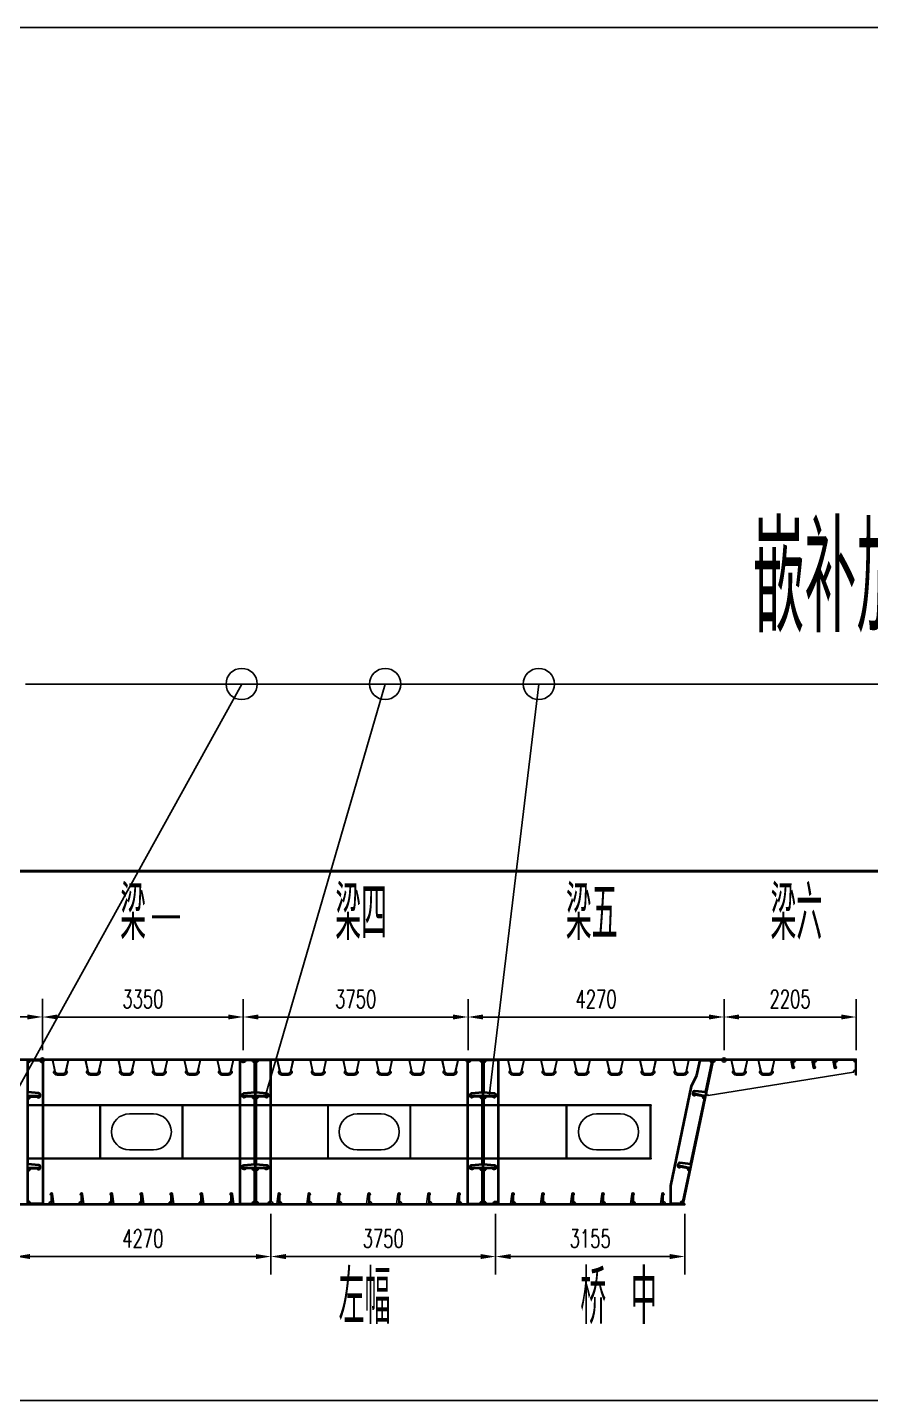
# Model space of a CAD drawing. Extents: x -158665 to 747974, y -1078007 to -307893.
# Drawn here: x 205250 to 219313, y -387493 to -364569 of the extents above; entities that cross this region are included whole.
import ezdxf

# ---------------------------------------------------------------- set-up
doc = ezdxf.new("R2010")
doc.units = 0
doc.header["$LTSCALE"] = 0.02
doc.header["$MEASUREMENT"] = 0
doc.header["$PDMODE"] = 35
doc.header["$PDSIZE"] = 150
doc.layers.get('0').update_dxf_attribs({"linetype": 'CONTINUOUS'})
doc.layers.get('Defpoints').update_dxf_attribs({"linetype": 'CONTINUOUS'})
doc.layers.add('1', color=1, linetype='CONTINUOUS')
doc.layers.add('1图框轮廓', color=7, linetype='CONTINUOUS', lineweight=35)
doc.styles.add('HC_GBDIM', font='romans', dxfattribs={"width": 0.667, "bigfont": 'gbcbig'})
doc.dimstyles.new('HC_GBDIM-100', dxfattribs={"dimscale": 100, "dimtxt": 3, "dimasz": 2.5, "dimexe": 3, "dimexo": 1.5, "dimgap": 1.5, "dimtad": 1, "dimdec": 0, "dimzin": 0, "dimdsep": 46, "dimtxsty": 'HC_GBDIM', "dimcen": 2.5, "dimclrd": 130, "dimclre": 130, "dimclrt": 3, "dimadec": 0, "dimazin": 0, "dimtfac": 0.714286, "dimtdec": 0, "dimtmove": 0, "dimatfit": 3, "dimfxl": 1, "dimtzin": 0, "dimlwd": -1, "dimlwe": -1, "dimarcsym": 0})

# ---------------------------------------------------------------- blocks, each defined once
blk = doc.blocks.new('*D292')
at = {"color": 130}
for p, q in [((205500, -381642), (205500, -380790)), ((208850, -381642), (208850, -380790)), ((208600, -381090), (205750, -381090))]:
    blk.add_line(p, q, dxfattribs=at)
for points in [[(205750, -381048), (205750, -381131), (205500, -381090)], [(208600, -381048), (208600, -381131), (208850, -381090)]]:
    blk.add_solid(points, dxfattribs=at)
at = {"layer": 'Defpoints', "color": 0}
for p in [(205500, -381090), (205500, -381792), (208850, -381792)]:
    blk.add_point(p, dxfattribs=at)
at = {"color": 3, "insert": (207175, -380790), "char_height": 300, "attachment_point": 5, "style": 'HC_GBDIM'}
blk.add_mtext('3350', dxfattribs=at)
blk = doc.blocks.new('*D293')
at = {"color": 130}
for p, q in [((208850, -381642), (208850, -380790)), ((212600, -381642), (212600, -380790)), ((209100, -381090), (212350, -381090))]:
    blk.add_line(p, q, dxfattribs=at)
for points in [[(209100, -381048), (209100, -381131), (208850, -381090)], [(212350, -381048), (212350, -381131), (212600, -381090)]]:
    blk.add_solid(points, dxfattribs=at)
at = {"layer": 'Defpoints', "color": 0}
for p in [(212600, -381090), (208850, -381792), (212600, -381792)]:
    blk.add_point(p, dxfattribs=at)
at = {"color": 3, "insert": (210725, -380790), "char_height": 300, "attachment_point": 5, "style": 'HC_GBDIM'}
blk.add_mtext('3750', dxfattribs=at)
blk = doc.blocks.new('*D294')
at = {"color": 130}
for p, q in [((212600, -381642), (212600, -380790)), ((216870, -381642), (216870, -380790)), ((212850, -381090), (216620, -381090))]:
    blk.add_line(p, q, dxfattribs=at)
for points in [[(212850, -381048), (212850, -381131), (212600, -381090)], [(216620, -381048), (216620, -381131), (216870, -381090)]]:
    blk.add_solid(points, dxfattribs=at)
at = {"layer": 'Defpoints', "color": 0}
for p in [(216870, -381090), (212600, -381792), (216870, -381792)]:
    blk.add_point(p, dxfattribs=at)
at = {"color": 3, "insert": (214735, -380790), "char_height": 300, "attachment_point": 5, "style": 'HC_GBDIM'}
blk.add_mtext('4270', dxfattribs=at)
blk = doc.blocks.new('*D295')
at = {"color": 130}
for p, q in [((201230, -381642), (201230, -380789)), ((205500, -381642), (205500, -380789)), ((201480, -381089), (205250, -381089))]:
    blk.add_line(p, q, dxfattribs=at)
for points in [[(201480, -381048), (201480, -381131), (201230, -381089)], [(205250, -381048), (205250, -381131), (205500, -381089)]]:
    blk.add_solid(points, dxfattribs=at)
at = {"layer": 'Defpoints', "color": 0}
for p in [(205500, -381089), (201230, -381792), (205500, -381792)]:
    blk.add_point(p, dxfattribs=at)
at = {"color": 3, "insert": (203365, -380789), "char_height": 300, "attachment_point": 5, "style": 'HC_GBDIM'}
blk.add_mtext('4270', dxfattribs=at)
blk = doc.blocks.new('*D297')
at = {"color": 130}
for p, q in [((205040, -384376), (205040, -385389)), ((209310, -384376), (209310, -385389)), ((205290, -385089), (209060, -385089))]:
    blk.add_line(p, q, dxfattribs=at)
for points in [[(205290, -385047), (205290, -385131), (205040, -385089)], [(209060, -385047), (209060, -385131), (209310, -385089)]]:
    blk.add_solid(points, dxfattribs=at)
at = {"layer": 'Defpoints', "color": 0}
for p in [(205040, -384226), (209310, -384226), (209310, -385089)]:
    blk.add_point(p, dxfattribs=at)
at = {"color": 3, "insert": (207175, -384789), "char_height": 300, "attachment_point": 5, "style": 'HC_GBDIM'}
blk.add_mtext('4270', dxfattribs=at)
blk = doc.blocks.new('*D298')
at = {"color": 130}
for p, q in [((209310, -384376), (209310, -385389)), ((213060, -384376), (213060, -385389)), ((209560, -385089), (212810, -385089))]:
    blk.add_line(p, q, dxfattribs=at)
for points in [[(209560, -385047), (209560, -385131), (209310, -385089)], [(212810, -385047), (212810, -385131), (213060, -385089)]]:
    blk.add_solid(points, dxfattribs=at)
at = {"layer": 'Defpoints', "color": 0}
for p in [(209310, -384226), (213060, -384226), (213060, -385089)]:
    blk.add_point(p, dxfattribs=at)
at = {"color": 3, "insert": (211185, -384789), "char_height": 300, "attachment_point": 5, "style": 'HC_GBDIM'}
blk.add_mtext('3750', dxfattribs=at)
blk = doc.blocks.new('*D299')
at = {"color": 130}
for p, q in [((213060, -384376), (213060, -385389)), ((216215, -384376), (216215, -385389)), ((213310, -385089), (215965, -385089))]:
    blk.add_line(p, q, dxfattribs=at)
for points in [[(213310, -385047), (213310, -385131), (213060, -385089)], [(215965, -385047), (215965, -385131), (216215, -385089)]]:
    blk.add_solid(points, dxfattribs=at)
at = {"layer": 'Defpoints', "color": 0}
for p in [(213060, -384226), (216215, -384226), (216215, -385089)]:
    blk.add_point(p, dxfattribs=at)
at = {"color": 3, "insert": (214637, -384789), "char_height": 300, "attachment_point": 5, "style": 'HC_GBDIM'}
blk.add_mtext('3155', dxfattribs=at)
blk = doc.blocks.new('*D301')
at = {"color": 130}
for p, q in [((216870, -381642), (216870, -380790)), ((219075, -381642), (219075, -380790)), ((218825, -381090), (217120, -381090))]:
    blk.add_line(p, q, dxfattribs=at)
for points in [[(217120, -381048), (217120, -381131), (216870, -381090)], [(218825, -381048), (218825, -381131), (219075, -381090)]]:
    blk.add_solid(points, dxfattribs=at)
at = {"layer": 'Defpoints', "color": 0}
for p in [(216870, -381090), (216870, -381792), (219075, -381792)]:
    blk.add_point(p, dxfattribs=at)
at = {"color": 3, "insert": (217972, -380790), "char_height": 300, "attachment_point": 5, "style": 'HC_GBDIM'}
blk.add_mtext('2205', dxfattribs=at)

msp = doc.modelspace()

# ---------------------------------------------------------------- linework, layer by layer
at = {"color": 7, "ltscale": 3}
msp.add_line((236673.5, -375530.4), (205219.1, -375530.4), dxfattribs=at)
msp.add_lwpolyline([(247451, -364569.4), (180592.3, -364569.4), (180592.3, -387492.9), (247451, -387492.9)], close=True, dxfattribs=at)
for points in [[(205037, -382385.5), (208823, -375530.4)], [(209214.2, -382415.9), (211218.1, -375530.4)], [(212953.6, -382415.9), (213779.9, -375530.4)]]:
    msp.add_lwpolyline(points, dxfattribs=at)
at = {"color": 6}
msp.add_lwpolyline([(219592.4, -378654.7, 0, 150, 0), (219087.3, -378654.7, 50, 50, 0), (199329.6, -378654.7, 50, 50, 0)], format="xyseb", dxfattribs=at)
at = {"color": 2, "ltscale": 3}
for points in [[(209041.9, -382450.9, -0.4142136), (209006.9, -382415.9), (208885.6, -382415.9, -0.8490905), (208836.9, -382407.9), (208836.9, -382387.9, -0.3855079), (208859.5, -382363), (209041.9, -382344.9), (209041.9, -381842.9, -0.4142136), (209006.9, -381807.9), (208884.9, -381807.9, -1), (208814.9, -381807.9), (208694.9, -381807.9), (208682.8, -381817.7), (208645.8, -381987.9, -0.5717692), (208659.1, -382028.9, -0.2157414), (208583.9, -382062.9), (208515.9, -382062.9, -0.2157414), (208440.8, -382028.9, -0.5717692), (208454.1, -381987.9), (208417.1, -381817.7), (208404.9, -381807.9), (208144.9, -381807.9), (208132.8, -381817.7), (208095.8, -381987.9, -0.5717692), (208109.1, -382028.9, -0.2157414), (208033.9, -382062.9), (207965.9, -382062.9, -0.2157414), (207890.8, -382028.9, -0.5717692), (207904.1, -381987.9), (207867.1, -381817.7), (207854.9, -381807.9), (207594.9, -381807.9), (207582.8, -381817.7), (207545.8, -381987.9, -0.5717692), (207559.1, -382028.9, -0.2157414), (207483.9, -382062.9), (207415.9, -382062.9, -0.2157414), (207340.8, -382028.9, -0.5717692), (207354.1, -381987.9), (207317.1, -381817.7), (207304.9, -381807.9), (207044.9, -381807.9), (207032.8, -381817.7), (206995.8, -381987.9, -0.5717692), (207009.1, -382028.9, -0.2157414), (206933.9, -382062.9), (206865.9, -382062.9, -0.2157414), (206790.8, -382028.9, -0.5717692), (206804.1, -381987.9), (206767.1, -381817.7), (206754.9, -381807.9), (206494.9, -381807.9), (206482.8, -381817.7), (206445.8, -381987.9, -0.5717692), (206459.1, -382028.9, -0.2157414), (206383.9, -382062.9), (206315.9, -382062.9, -0.2157414), (206240.8, -382028.9, -0.5717692), (206254.1, -381987.9), (206217.1, -381817.7), (206204.9, -381807.9), (205944.9, -381807.9), (205932.8, -381817.7), (205895.8, -381987.9, -0.5717692), (205909.1, -382028.9, -0.2157414), (205833.9, -382062.9), (205765.9, -382062.9, -0.2157414), (205690.8, -382028.9, -0.5717692), (205704.1, -381987.9), (205667.1, -381817.7), (205654.9, -381807.9), (205534.9, -381807.9, -1), (205464.9, -381807.9), (205292.9, -381807.9, -0.4142136), (205257.9, -381842.9), (205257.9, -382344.9), (205440.4, -382363, -0.3855079), (205462.9, -382387.9), (205462.9, -382407.9, -0.8490905), (205414.2, -382415.9), (205292.9, -382415.9, -0.4142136), (205257.9, -382450.9), (205257.9, -383544.9), (205440.4, -383563, -0.3855079), (205462.9, -383587.9), (205462.9, -383607.9, -0.8490905), (205414.2, -383615.9), (205292.9, -383615.9, -0.4142136), (205257.9, -383650.9), (205257.9, -384172.9, -0.4142136), (205292.9, -384207.9), (205607.9, -384207.9, -0.4142136), (205642.9, -384172.9), (205642.9, -384066.6, -1.7629799), (205669.7, -384045.2), (205691.9, -384207.9), (206107.9, -384207.9, -0.4142136), (206142.9, -384172.9), (206142.9, -384066.6, -1.7629799), (206169.7, -384045.2), (206191.9, -384207.9), (206607.9, -384207.9, -0.4142136), (206642.9, -384172.9), (206642.9, -384066.6, -1.7629799), (206669.7, -384045.2), (206691.9, -384207.9), (207107.9, -384207.9, -0.4142136), (207142.9, -384172.9), (207142.9, -384066.6, -1.7629799), (207169.7, -384045.2), (207191.9, -384207.9), (207607.9, -384207.9, -0.4142136), (207642.9, -384172.9), (207642.9, -384066.6, -1.7629799), (207669.7, -384045.2), (207691.9, -384207.9), (208107.9, -384207.9, -0.4142136), (208142.9, -384172.9), (208142.9, -384066.6, -1.7629799), (208169.7, -384045.2), (208191.9, -384207.9), (208607.9, -384207.9, -0.4142136), (208642.9, -384172.9), (208642.9, -384066.6, -1.7629799), (208669.7, -384045.2), (208691.9, -384207.9), (209006.9, -384207.9, -0.4142136), (209041.9, -384172.9), (209041.9, -383650.9, -0.4142136), (209006.9, -383615.9), (208885.6, -383615.9, -0.8490905), (208836.9, -383607.9), (208836.9, -383587.9, -0.3855079), (208859.5, -383563), (209041.9, -383544.9)], [(212841.9, -382450.9, -0.4142136), (212806.9, -382415.9), (212685.6, -382415.9, -0.8490905), (212636.9, -382407.9), (212636.9, -382387.9, -0.3855079), (212659.5, -382363), (212841.9, -382344.9), (212841.9, -381842.9, -0.4142136), (212806.9, -381807.9), (212634.9, -381807.9, -1), (212564.9, -381807.9), (212444.9, -381807.9), (212432.8, -381817.7), (212395.8, -381987.9, -0.5717692), (212409.1, -382028.9, -0.2157414), (212333.9, -382062.9), (212265.9, -382062.9, -0.2157414), (212190.8, -382028.9, -0.5717692), (212204.1, -381987.9), (212167.1, -381817.7), (212154.9, -381807.9), (211894.9, -381807.9), (211882.8, -381817.7), (211845.8, -381987.9, -0.5717692), (211859.1, -382028.9, -0.2157414), (211783.9, -382062.9), (211715.9, -382062.9, -0.2157414), (211640.8, -382028.9, -0.5717692), (211654.1, -381987.9), (211617.1, -381817.7), (211604.9, -381807.9), (211344.9, -381807.9), (211332.8, -381817.7), (211295.8, -381987.9, -0.5717692), (211309.1, -382028.9, -0.2157414), (211233.9, -382062.9), (211165.9, -382062.9, -0.2157414), (211090.8, -382028.9, -0.5717692), (211104.1, -381987.9), (211067.1, -381817.7), (211054.9, -381807.9), (210794.9, -381807.9), (210782.8, -381817.7), (210745.8, -381987.9, -0.5717692), (210759.1, -382028.9, -0.2157414), (210683.9, -382062.9), (210615.9, -382062.9, -0.2157414), (210540.8, -382028.9, -0.5717692), (210554.1, -381987.9), (210517.1, -381817.7), (210504.9, -381807.9), (210244.9, -381807.9), (210232.8, -381817.7), (210195.8, -381987.9, -0.5717692), (210209.1, -382028.9, -0.2157414), (210133.9, -382062.9), (210065.9, -382062.9, -0.2157414), (209990.8, -382028.9, -0.5717692), (210004.1, -381987.9), (209967.1, -381817.7), (209954.9, -381807.9), (209694.9, -381807.9), (209682.8, -381817.7), (209645.8, -381987.9, -0.5717692), (209659.1, -382028.9, -0.2157414), (209583.9, -382062.9), (209515.9, -382062.9, -0.2157414), (209440.8, -382028.9, -0.5717692), (209454.1, -381987.9), (209417.1, -381817.7), (209404.9, -381807.9), (209092.9, -381807.9, -0.4142136), (209057.9, -381842.9), (209057.9, -382344.9), (209240.4, -382363, -0.3855079), (209262.9, -382387.9), (209262.9, -382407.9, -0.8490905), (209214.2, -382415.9), (209092.9, -382415.9, -0.4142136), (209057.9, -382450.9), (209057.9, -383544.9), (209240.4, -383563, -0.3855079), (209262.9, -383587.9), (209262.9, -383607.9, -0.8490905), (209214.2, -383615.9), (209092.9, -383615.9, -0.4142136), (209057.9, -383650.9), (209057.9, -384172.9, -0.4142136), (209092.9, -384207.9), (209274.9, -384207.9, -1), (209344.9, -384207.9), (209407.9, -384207.9), (209430.1, -384045.2, -1.7629799), (209456.9, -384066.6), (209456.9, -384172.9, -0.4142136), (209491.9, -384207.9), (209907.9, -384207.9), (209930.1, -384045.2, -1.7629799), (209956.9, -384066.6), (209956.9, -384172.9, -0.4142136), (209991.9, -384207.9), (210407.9, -384207.9), (210430.1, -384045.2, -1.7629799), (210456.9, -384066.6), (210456.9, -384172.9, -0.4142136), (210491.9, -384207.9), (210907.9, -384207.9), (210930.1, -384045.2, -1.7629799), (210956.9, -384066.6), (210956.9, -384172.9, -0.4142136), (210991.9, -384207.9), (211407.9, -384207.9), (211430.1, -384045.2, -1.7629799), (211456.9, -384066.6), (211456.9, -384172.9, -0.4142136), (211491.9, -384207.9), (211907.9, -384207.9), (211930.1, -384045.2, -1.7629799), (211956.9, -384066.6), (211956.9, -384172.9, -0.4142136), (211991.9, -384207.9), (212407.9, -384207.9), (212430.1, -384045.2, -1.7629799), (212456.9, -384066.6), (212456.9, -384172.9, -0.4142136), (212491.9, -384207.9), (212806.9, -384207.9, -0.4142136), (212841.9, -384172.9), (212841.9, -383650.9, -0.4142136), (212806.9, -383615.9), (212685.6, -383615.9, -0.8490905), (212636.9, -383607.9), (212636.9, -383587.9, -0.3855079), (212659.5, -383563), (212841.9, -383544.9)], [(212857.9, -382450.9, 0.4142136), (212892.9, -382415.9), (213014.2, -382415.9, 0.8490905), (213062.9, -382407.9), (213062.9, -382387.9, 0.3855079), (213040.4, -382363), (212857.9, -382344.9), (212857.9, -381842.9, 0.4142136), (212892.9, -381807.9), (213254.9, -381807.9), (213267.1, -381817.7), (213304.1, -381987.9, 0.5717692), (213290.8, -382028.9, 0.2157414), (213365.9, -382062.9), (213433.9, -382062.9, 0.2157414), (213509.1, -382028.9, 0.5717692), (213495.8, -381987.9), (213532.8, -381817.7), (213544.9, -381807.9), (213804.9, -381807.9), (213817.1, -381817.7), (213854.1, -381987.9, 0.5717692), (213840.8, -382028.9, 0.2157414), (213915.9, -382062.9), (213983.9, -382062.9, 0.2157414), (214059.1, -382028.9, 0.5717692), (214045.8, -381987.9), (214082.8, -381817.7), (214094.9, -381807.9), (214354.9, -381807.9), (214367.1, -381817.7), (214404.1, -381987.9, 0.5717692), (214390.8, -382028.9, 0.2157414), (214465.9, -382062.9), (214533.9, -382062.9, 0.2157414), (214609.1, -382028.9, 0.5717692), (214595.8, -381987.9), (214632.8, -381817.7), (214644.9, -381807.9), (214904.9, -381807.9), (214917.1, -381817.7), (214954.1, -381987.9, 0.5717692), (214940.8, -382028.9, 0.2157414), (215015.9, -382062.9), (215083.9, -382062.9, 0.2157414), (215159.1, -382028.9, 0.5717692), (215145.8, -381987.9), (215182.8, -381817.7), (215194.9, -381807.9), (215454.9, -381807.9), (215467.1, -381817.7), (215504.1, -381987.9, 0.5717692), (215490.8, -382028.9, 0.2157414), (215565.9, -382062.9), (215633.9, -382062.9, 0.2157414), (215709.1, -382028.9, 0.5717692), (215695.8, -381987.9), (215732.8, -381817.7), (215744.9, -381807.9), (216004.9, -381807.9), (216017.1, -381817.7), (216054.1, -381987.9, 0.5717692), (216040.8, -382028.9, 0.2157414), (216115.9, -382062.9), (216183.9, -382062.9, 0.2157414), (216259.1, -382028.9, 0.5717692), (216245.8, -381987.9), (216282.8, -381817.7), (216294.9, -381807.9), (216639.9, -381807.9, 0.3552568), (216667.8, -381842.2), (216562.8, -382346.2), (216380.5, -382326.7, 0.3855079), (216353.3, -382346.5), (216349.2, -382366.1, 0.8490905), (216395.3, -382383.8), (216514, -382408.6, 0.4142136), (216541.2, -382450), (216312.8, -383546.2), (216130.5, -383526.7, 0.3855079), (216103.3, -383546.5), (216099.2, -383566.1, 0.8490905), (216145.3, -383583.8), (216264, -383608.6, 0.4142136), (216291.2, -383650), (216182.1, -384173.6, 0.4757351), (216139.9, -384207.9), (215891.9, -384207.9, 0.4142136), (215856.9, -384172.9), (215856.9, -384066.6, 1.7629799), (215830.1, -384045.2), (215807.9, -384207.9), (215391.9, -384207.9, 0.4142136), (215356.9, -384172.9), (215356.9, -384066.6, 1.7629799), (215330.1, -384045.2), (215307.9, -384207.9), (214891.9, -384207.9, 0.4142136), (214856.9, -384172.9), (214856.9, -384066.6, 1.7629799), (214830.1, -384045.2), (214807.9, -384207.9), (214391.9, -384207.9, 0.4142136), (214356.9, -384172.9), (214356.9, -384066.6, 1.7629799), (214330.1, -384045.2), (214307.9, -384207.9), (213891.9, -384207.9, 0.4142136), (213856.9, -384172.9), (213856.9, -384066.6, 1.7629799), (213830.1, -384045.2), (213807.9, -384207.9), (213391.9, -384207.9, 0.4142136), (213356.9, -384172.9), (213356.9, -384066.6, 1.7629799), (213330.1, -384045.2), (213307.9, -384207.9), (213094.9, -384207.9, 1), (213024.9, -384207.9), (212892.9, -384207.9, 0.4142136), (212857.9, -384172.9), (212857.9, -383650.9, 0.4142136), (212892.9, -383615.9), (213014.2, -383615.9, 0.8490905), (213062.9, -383607.9), (213062.9, -383587.9, 0.3855079), (213040.4, -383563), (212857.9, -383544.9)]]:
    msp.add_lwpolyline(points, format="xyb", close=True, dxfattribs=at)
at = {"color": 7, "ltscale": 3}
for centre, radius in [((208823, -375530.4), 260.8), ((211218.1, -375530.4), 260.8), ((213779.9, -375530.4), 260.8), ((205499.9, -381807.9), 35), ((216869.9, -381807.9), 35)]:
    msp.add_circle(centre, radius, dxfattribs=at)
at = {"layer": '1', "color": 4}
msp.add_line((216869.9, -381807.9), (216869.9, -381791.9), dxfattribs=at)
for points in [[(201229.9, -381791.9), (205499.9, -381791.9), (205499.9, -381807.9), (201229.9, -381807.9)], [(205241.9, -381807.9), (205257.9, -381807.9), (205257.9, -384207.9), (205241.9, -384207.9)], [(205499.9, -381807.9), (208849.9, -381807.9), (208849.9, -381791.9), (205499.9, -381791.9)], [(208849.9, -381791.9), (212599.9, -381791.9), (212599.9, -381807.9), (208849.9, -381807.9)], [(209041.9, -384207.9), (209057.9, -384207.9), (209057.9, -381807.9), (209041.9, -381807.9)], [(212599.9, -381807.9), (216869.9, -381807.9), (216869.9, -381791.9), (212599.9, -381791.9)], [(212841.9, -381807.9), (212857.9, -381807.9), (212857.9, -384207.9), (212841.9, -384207.9)], [(216869.9, -381791.9), (219074.9, -381791.9), (219074.9, -381807.9), (216869.9, -381807.9)], [(218018.9, -381927.9), (218030.9, -381927.9), (218030.9, -381807.9), (218018.9, -381807.9)], [(218380.9, -381807.9), (218368.9, -381807.9), (218368.9, -381927.9), (218380.9, -381927.9)], [(218718.9, -381927.9), (218730.9, -381927.9), (218730.9, -381807.9), (218718.9, -381807.9)], [(219064.9, -382057.9), (219074.9, -382057.9), (219074.9, -381807.9), (219064.9, -381807.9)], [(205257.9, -382415.9), (205437.9, -382415.9), (205437.9, -382399.9), (205257.9, -382399.9)], [(205257.9, -382567.9), (209041.9, -382567.9), (209041.9, -382557.9), (205257.9, -382557.9)], [(206457.9, -383447.9), (206467.9, -383447.9), (206467.9, -382567.9), (206457.9, -382567.9)], [(207832, -383447.9), (207842, -383447.9), (207842, -382567.9), (207832, -382567.9)], [(209041.9, -382399.9), (208861.9, -382399.9), (208861.9, -382415.9), (209041.9, -382415.9)], [(209057.9, -382415.9), (209237.9, -382415.9), (209237.9, -382399.9), (209057.9, -382399.9)], [(212841.9, -382567.9), (209057.9, -382567.9), (209057.9, -382557.9), (212841.9, -382557.9)], [(210267.9, -383447.9), (210257.9, -383447.9), (210257.9, -382567.9), (210267.9, -382567.9)], [(211641.9, -383447.9), (211631.9, -383447.9), (211631.9, -382567.9), (211641.9, -382567.9)], [(212841.9, -382399.9), (212661.9, -382399.9), (212661.9, -382415.9), (212841.9, -382415.9)], [(212857.9, -382415.9), (213037.9, -382415.9), (213037.9, -382399.9), (212857.9, -382399.9)], [(215653.9, -382567.9), (212857.9, -382567.9), (212857.9, -382557.9), (215653.9, -382557.9)], [(214237.9, -383447.9), (214247.9, -383447.9), (214247.9, -382567.9), (214237.9, -382567.9)], [(215647.9, -383447.9), (215637.9, -383447.9), (215637.9, -382567.9), (215647.9, -382567.9)], [(209041.9, -383457.9), (205257.9, -383457.9), (205257.9, -383447.9), (209041.9, -383447.9)], [(209057.9, -383457.9), (212841.9, -383457.9), (212841.9, -383447.9), (209057.9, -383447.9)], [(212857.9, -383457.9), (215653.9, -383457.9), (215653.9, -383447.9), (212857.9, -383447.9)], [(205257.9, -383599.9), (205437.9, -383599.9), (205437.9, -383615.9), (205257.9, -383615.9)], [(208861.9, -383615.9), (209041.9, -383615.9), (209041.9, -383599.9), (208861.9, -383599.9)], [(209057.9, -383599.9), (209237.9, -383599.9), (209237.9, -383615.9), (209057.9, -383615.9)], [(212661.9, -383615.9), (212841.9, -383615.9), (212841.9, -383599.9), (212661.9, -383599.9)], [(212857.9, -383599.9), (213037.9, -383599.9), (213037.9, -383615.9), (212857.9, -383615.9)], [(205656.9, -384047.9), (205642.9, -384047.9), (205642.9, -384207.9), (205656.9, -384207.9)], [(206156.9, -384047.9), (206142.9, -384047.9), (206142.9, -384207.9), (206156.9, -384207.9)], [(206656.9, -384047.9), (206642.9, -384047.9), (206642.9, -384207.9), (206656.9, -384207.9)], [(207156.9, -384047.9), (207142.9, -384047.9), (207142.9, -384207.9), (207156.9, -384207.9)], [(207656.9, -384047.9), (207642.9, -384047.9), (207642.9, -384207.9), (207656.9, -384207.9)], [(208156.9, -384047.9), (208142.9, -384047.9), (208142.9, -384207.9), (208156.9, -384207.9)], [(208656.9, -384047.9), (208642.9, -384047.9), (208642.9, -384207.9), (208656.9, -384207.9)], [(209456.9, -384047.9), (209442.9, -384047.9), (209442.9, -384207.9), (209456.9, -384207.9)], [(209956.9, -384047.9), (209942.9, -384047.9), (209942.9, -384207.9), (209956.9, -384207.9)], [(210456.9, -384047.9), (210442.9, -384047.9), (210442.9, -384207.9), (210456.9, -384207.9)], [(210956.9, -384047.9), (210942.9, -384047.9), (210942.9, -384207.9), (210956.9, -384207.9)], [(211456.9, -384047.9), (211442.9, -384047.9), (211442.9, -384207.9), (211456.9, -384207.9)], [(211956.9, -384047.9), (211942.9, -384047.9), (211942.9, -384207.9), (211956.9, -384207.9)], [(212456.9, -384047.9), (212442.9, -384047.9), (212442.9, -384207.9), (212456.9, -384207.9)], [(213357, -384048), (213343, -384048), (213343, -384208), (213357, -384208)], [(213856.9, -384047.9), (213842.9, -384047.9), (213842.9, -384207.9), (213856.9, -384207.9)], [(214356.9, -384047.9), (214342.9, -384047.9), (214342.9, -384207.9), (214356.9, -384207.9)], [(214856.9, -384047.9), (214842.9, -384047.9), (214842.9, -384207.9), (214856.9, -384207.9)], [(215356.9, -384047.9), (215342.9, -384047.9), (215342.9, -384207.9), (215356.9, -384207.9)], [(215856.9, -384047.9), (215842.9, -384047.9), (215842.9, -384207.9), (215856.9, -384207.9)], [(205039.9, -384207.9), (209309.9, -384207.9), (209309.9, -384225.9), (205039.9, -384225.9)], [(209309.9, -384207.9), (213059.9, -384207.9), (213059.9, -384225.9), (209309.9, -384225.9)], [(213059.9, -384207.9), (216214.9, -384207.9), (216214.9, -384225.9), (213059.9, -384225.9)]]:
    msp.add_lwpolyline(points, close=True, dxfattribs=at)
for points in [[(205928.8, -381807.9), (205934.9, -381807.9), (205892.8, -382001.7, -0.3528189), (205847.9, -382037.9), (205752, -382037.9, -0.3528189), (205707.1, -382001.7), (205664.9, -381807.9), (205671.1, -381807.9), (205712.9, -382000.4, 0.3528189), (205752, -382031.9), (205847.9, -382031.9, 0.3528189), (205886.9, -382000.4)], [(206478.8, -381807.9), (206484.9, -381807.9), (206442.8, -382001.7, -0.3528189), (206397.9, -382037.9), (206302, -382037.9, -0.3528189), (206257.1, -382001.7), (206214.9, -381807.9), (206221.1, -381807.9), (206262.9, -382000.4, 0.3528189), (206302, -382031.9), (206397.9, -382031.9, 0.3528189), (206436.9, -382000.4)], [(207028.8, -381807.9), (207034.9, -381807.9), (206992.8, -382001.7, -0.3528189), (206947.9, -382037.9), (206852, -382037.9, -0.3528189), (206807.1, -382001.7), (206764.9, -381807.9), (206771.1, -381807.9), (206812.9, -382000.4, 0.3528189), (206852, -382031.9), (206947.9, -382031.9, 0.3528189), (206986.9, -382000.4)], [(207578.8, -381807.9), (207584.9, -381807.9), (207542.8, -382001.7, -0.3528189), (207497.9, -382037.9), (207402, -382037.9, -0.3528189), (207357.1, -382001.7), (207314.9, -381807.9), (207321.1, -381807.9), (207362.9, -382000.4, 0.3528189), (207402, -382031.9), (207497.9, -382031.9, 0.3528189), (207536.9, -382000.4)], [(208128.8, -381807.9), (208134.9, -381807.9), (208092.8, -382001.7, -0.3528189), (208047.9, -382037.9), (207952, -382037.9, -0.3528189), (207907.1, -382001.7), (207864.9, -381807.9), (207871.1, -381807.9), (207912.9, -382000.4, 0.3528189), (207952, -382031.9), (208047.9, -382031.9, 0.3528189), (208086.9, -382000.4)], [(208678.8, -381807.9), (208684.9, -381807.9), (208642.8, -382001.7, -0.3528189), (208597.9, -382037.9), (208502, -382037.9, -0.3528189), (208457.1, -382001.7), (208414.9, -381807.9), (208421.1, -381807.9), (208462.9, -382000.4, 0.3528189), (208502, -382031.9), (208597.9, -382031.9, 0.3528189), (208636.9, -382000.4)], [(209678.8, -381807.9), (209684.9, -381807.9), (209642.8, -382001.7, -0.3528189), (209597.9, -382037.9), (209502, -382037.9, -0.3528189), (209457.1, -382001.7), (209414.9, -381807.9), (209421.1, -381807.9), (209462.9, -382000.4, 0.3528189), (209502, -382031.9), (209597.9, -382031.9, 0.3528189), (209636.9, -382000.4)], [(210228.8, -381807.9), (210234.9, -381807.9), (210192.8, -382001.7, -0.3528189), (210147.9, -382037.9), (210052, -382037.9, -0.3528189), (210007.1, -382001.7), (209964.9, -381807.9), (209971.1, -381807.9), (210012.9, -382000.4, 0.3528189), (210052, -382031.9), (210147.9, -382031.9, 0.3528189), (210186.9, -382000.4)], [(210778.8, -381807.9), (210784.9, -381807.9), (210742.8, -382001.7, -0.3528189), (210697.9, -382037.9), (210602, -382037.9, -0.3528189), (210557.1, -382001.7), (210514.9, -381807.9), (210521.1, -381807.9), (210562.9, -382000.4, 0.3528189), (210602, -382031.9), (210697.9, -382031.9, 0.3528189), (210736.9, -382000.4)], [(211328.8, -381807.9), (211334.9, -381807.9), (211292.8, -382001.7, -0.3528189), (211247.9, -382037.9), (211152, -382037.9, -0.3528189), (211107.1, -382001.7), (211064.9, -381807.9), (211071.1, -381807.9), (211112.9, -382000.4, 0.3528189), (211152, -382031.9), (211247.9, -382031.9, 0.3528189), (211286.9, -382000.4)], [(211878.8, -381807.9), (211884.9, -381807.9), (211842.8, -382001.7, -0.3528189), (211797.9, -382037.9), (211702, -382037.9, -0.3528189), (211657.1, -382001.7), (211614.9, -381807.9), (211621.1, -381807.9), (211662.9, -382000.4, 0.3528189), (211702, -382031.9), (211797.9, -382031.9, 0.3528189), (211836.9, -382000.4)], [(212428.8, -381807.9), (212434.9, -381807.9), (212392.8, -382001.7, -0.3528189), (212347.9, -382037.9), (212252, -382037.9, -0.3528189), (212207.1, -382001.7), (212164.9, -381807.9), (212171.1, -381807.9), (212212.9, -382000.4, 0.3528189), (212252, -382031.9), (212347.9, -382031.9, 0.3528189), (212386.9, -382000.4)], [(213528.8, -381808), (213534.9, -381808), (213492.8, -382001.7, -0.3528189), (213447.8, -382038), (213352, -382038, -0.3528189), (213307, -382001.7), (213264.9, -381808), (213271.1, -381808), (213312.9, -382000.5, 0.3528189), (213352, -382032), (213447.8, -382032, 0.3528189), (213486.9, -382000.5)], [(214078.8, -381807.9), (214084.9, -381807.9), (214042.8, -382001.7, -0.3528189), (213997.9, -382037.9), (213902, -382037.9, -0.3528189), (213857.1, -382001.7), (213814.9, -381807.9), (213821.1, -381807.9), (213862.9, -382000.4, 0.3528189), (213902, -382031.9), (213997.9, -382031.9, 0.3528189), (214036.9, -382000.4)], [(214628.8, -381807.9), (214634.9, -381807.9), (214592.8, -382001.7, -0.3528189), (214547.8, -382037.9), (214452, -382037.9, -0.3528189), (214407, -382001.7), (214364.9, -381807.9), (214371.1, -381807.9), (214412.9, -382000.4, 0.3528189), (214452, -382031.9), (214547.8, -382031.9, 0.3528189), (214586.9, -382000.4)], [(215178.8, -381807.9), (215184.9, -381807.9), (215142.8, -382001.7, -0.3528189), (215097.9, -382037.9), (215002, -382037.9, -0.3528189), (214957.1, -382001.7), (214914.9, -381807.9), (214921.1, -381807.9), (214962.9, -382000.4, 0.3528189), (215002, -382031.9), (215097.9, -382031.9, 0.3528189), (215136.9, -382000.4)], [(215728.8, -381807.9), (215734.9, -381807.9), (215692.8, -382001.7, -0.3528189), (215647.9, -382037.9), (215552, -382037.9, -0.3528189), (215507.1, -382001.7), (215464.9, -381807.9), (215471.1, -381807.9), (215512.9, -382000.4, 0.3528189), (215552, -382031.9), (215647.9, -382031.9, 0.3528189), (215686.9, -382000.4)], [(216278.8, -381807.9), (216284.9, -381807.9), (216242.8, -382001.7, -0.3528189), (216197.9, -382037.9), (216102, -382037.9, -0.3528189), (216057.1, -382001.7), (216014.9, -381807.9), (216021.1, -381807.9), (216062.9, -382000.4, 0.3528189), (216102, -382031.9), (216197.9, -382031.9, 0.3528189), (216236.9, -382000.4)], [(216686.2, -381842.2, 0.4757351), (216728.3, -381807.9), (216869.9, -381807.9), (216989.9, -381807.9), (217029.1, -381987.9, 0.5717692), (217015.8, -382028.9, 0.2157414), (217090.9, -382062.9), (217158.9, -382062.9, 0.2157414), (217234.1, -382028.9, 0.5717692), (217220.8, -381987.9), (217259.9, -381807.9), (217439.9, -381807.9), (217479.1, -381987.9, 0.5717692), (217465.8, -382028.9, 0.2157414), (217540.9, -382062.9), (217608.9, -382062.9, 0.2157414), (217684.1, -382028.9, 0.5717692), (217670.8, -381987.9), (217709.9, -381807.9), (217983.9, -381807.9), (218005.2, -381931.3, 1.7811251), (218030.9, -381908.8), (218030.9, -381842.9, 0.4142136), (218065.9, -381807.9), (218333.9, -381807.9), (218355.2, -381931.3, 1.7811251), (218380.9, -381908.8), (218380.9, -381842.9, 0.4142136), (218415.9, -381807.9), (218683.9, -381807.9), (218705.2, -381931.3, 1.7811251), (218730.9, -381908.8), (218730.9, -381842.9, 0.4142136), (218765.9, -381807.9), (219029.9, -381807.9, 0.4142136), (219064.9, -381842.9), (219064.9, -381972.9, 0.4615482), (219030.4, -382013.4), (216602.9, -382402.3, 0.311127), (216575.5, -382373.6)], [(217253.8, -381807.9), (217259.9, -381807.9), (217217.8, -382001.7, -0.3528189), (217172.9, -382037.9), (217077, -382037.9, -0.3528189), (217032.1, -382001.7), (216989.9, -381807.9), (216996.1, -381807.9), (217037.9, -382000.4, 0.3528189), (217077, -382031.9), (217172.9, -382031.9, 0.3528189), (217211.9, -382000.4)], [(217703.8, -381807.9), (217709.9, -381807.9), (217667.8, -382001.7, -0.3528189), (217622.9, -382037.9), (217527, -382037.9, -0.3528189), (217482.1, -382001.7), (217439.9, -381807.9), (217446.1, -381807.9), (217487.9, -382000.4, 0.3528189), (217527, -382031.9), (217622.9, -382031.9, 0.3528189), (217661.9, -382000.4)]]:
    msp.add_lwpolyline(points, format="xyb", close=True, dxfattribs=at)
for points in [[(216674.9, -381807.9), (216693.3, -381807.9), (216193.3, -384207.9), (216174.9, -384207.9), (216674.9, -381807.9)], [(216551.6, -382400.1), (216375.3, -382363.3), (216372.1, -382379), (216548.3, -382415.7), (216551.6, -382400.1)], [(216298.3, -383615.7), (216122.1, -383579), (216125.3, -383563.3), (216301.6, -383600.1), (216298.3, -383615.7)]]:
    msp.add_lwpolyline(points, dxfattribs=at)
at = {"layer": '1', "color": 2}
for points in [[(207349.9, -383307.9, 1), (207349.9, -382707.9), (206949.9, -382707.9, 1), (206949.9, -383307.9)], [(210749.9, -383307.9, -1), (210749.9, -382707.9), (211149.9, -382707.9, -1), (211149.9, -383307.9)], [(215142.9, -382707.9, -1), (215142.9, -383307.9), (214742.9, -383307.9, -1), (214742.9, -382707.9)]]:
    msp.add_lwpolyline(points, format="xyb", close=True, dxfattribs=at)
at = {"layer": '1图框轮廓', "color": 6, "ltscale": 3}
for points in [[(205507.9, -381842.9), (205507.9, -384207.9), (205292.9, -384207.9, 0.4142136), (205257.9, -384172.9), (205257.9, -383650.9, 0.4142136), (205292.9, -383615.9), (205414.2, -383615.9, 0.8490905), (205462.9, -383607.9), (205462.9, -383587.9, 0.3855079), (205440.4, -383563), (205257.9, -383544.9), (205257.9, -382450.9, 0.4142136), (205292.9, -382415.9), (205414.2, -382415.9, 0.8490905), (205462.9, -382407.9), (205462.9, -382387.9, 0.3855079), (205440.4, -382363), (205257.9, -382344.9), (205257.9, -381842.9, 0.4142136), (205292.9, -381807.9), (205464.9, -381807.9, 0.4142136), (205499.9, -381842.9)], [(212591.9, -381842.9), (212591.9, -384207.9), (212806.9, -384207.9, -0.4142136), (212841.9, -384172.9), (212841.9, -383650.9, -0.4142136), (212806.9, -383615.9), (212685.6, -383615.9, -0.8490905), (212636.9, -383607.9), (212636.9, -383587.9, -0.3855079), (212659.5, -383563), (212841.9, -383544.9), (212841.9, -382450.9, -0.4142136), (212806.9, -382415.9), (212685.6, -382415.9, -0.8490905), (212636.9, -382407.9), (212636.9, -382387.9, -0.3855079), (212659.5, -382363), (212841.9, -382344.9), (212841.9, -381842.9, -0.4142136), (212806.9, -381807.9), (212634.9, -381807.9, -0.4142136), (212599.9, -381842.9)]]:
    msp.add_lwpolyline(points, format="xyb", close=True, dxfattribs=at)
at = {"layer": '1图框轮廓', "color": 2, "ltscale": 3}
msp.add_lwpolyline([(209041.9, -382450.9, -0.4142136), (209006.9, -382415.9), (208885.6, -382415.9, -0.8490905), (208836.9, -382407.9), (208836.9, -382387.9, -0.3855079), (208859.5, -382363), (209041.9, -382344.9), (209041.9, -381842.9, -0.4142136), (209006.9, -381807.9), (208884.9, -381807.9, -1), (208814.9, -381807.9), (208791.9, -381807.9), (208791.9, -384207.9), (209006.9, -384207.9, -0.4142136), (209041.9, -384172.9), (209041.9, -383650.9, -0.4142136), (209006.9, -383615.9), (208885.6, -383615.9, -0.8490905), (208836.9, -383607.9), (208836.9, -383587.9, -0.3855079), (208859.5, -383563), (209041.9, -383544.9)], format="xyb", close=True, dxfattribs=at)
at = {"layer": '1图框轮廓', "color": 183, "ltscale": 3}
msp.add_lwpolyline([(209307.9, -381807.9), (209092.9, -381807.9, -0.4142136), (209057.9, -381842.9), (209057.9, -382344.9), (209240.4, -382363, -0.3855079), (209262.9, -382387.9), (209262.9, -382407.9, -0.8490905), (209214.2, -382415.9), (209092.9, -382415.9, -0.4142136), (209057.9, -382450.9), (209057.9, -383544.9), (209240.4, -383563, -0.3855079), (209262.9, -383587.9), (209262.9, -383607.9, -0.8490905), (209214.2, -383615.9), (209092.9, -383615.9, -0.4142136), (209057.9, -383650.9), (209057.9, -384172.9, -0.4142136), (209092.9, -384207.9), (209274.9, -384207.9, -0.3975651), (209307.9, -384172.9)], format="xyb", close=True, dxfattribs=at)
at = {"layer": '1图框轮廓', "color": 3, "ltscale": 3}
msp.add_lwpolyline([(213107.9, -381807.9), (212892.9, -381807.9, -0.4142136), (212857.9, -381842.9), (212857.9, -382344.9), (213040.4, -382363, -0.3855079), (213062.9, -382387.9), (213062.9, -382407.9, -0.8490905), (213014.2, -382415.9), (212892.9, -382415.9, -0.4142136), (212857.9, -382450.9), (212857.9, -383544.9), (213040.4, -383563, -0.3855079), (213062.9, -383587.9), (213062.9, -383607.9, -0.8490905), (213014.2, -383615.9), (212892.9, -383615.9, -0.4142136), (212857.9, -383650.9), (212857.9, -384172.9, -0.4142136), (212892.9, -384207.9), (213024.9, -384207.9, -1), (213094.9, -384207.9), (213107.9, -384207.9)], format="xyb", close=True, dxfattribs=at)
at = {"layer": '1图框轮廓', "color": 1, "ltscale": 3}
msp.add_lwpolyline([(216418, -382060.8), (216470.6, -381807.9), (216639.9, -381807.9, 0.3552568), (216667.8, -381842.2), (216562.8, -382346.2), (216380.5, -382326.7, 0.3855079), (216353.3, -382346.5), (216349.2, -382366.1, 0.8490905), (216395.3, -382383.8), (216514, -382408.6, 0.4142136), (216541.2, -382450), (216312.8, -383546.2), (216130.5, -383526.7, 0.3855079), (216103.3, -383546.5), (216099.2, -383566.1, 0.8490905), (216145.3, -383583.8), (216264, -383608.6, 0.4142136), (216291.2, -383650), (216182.1, -384173.6, 0.4757351), (216139.9, -384207.9), (215982.1, -384207.9), (215982.1, -383907.9), (216328.2, -382246.4)], format="xyb", close=True, dxfattribs=at)

# ---------------------------------------------------------------- texts
at = {"color": 6, "linetype": 'Continuous', "style": 'HC_GBDIM', "width": 0.667}
for s, height, p in [('嵌补加劲', 1800, (217349.8, -374668.4)), ('梁-', 900, (206795.9, -379805.5)), ('梁四', 900, (210383.4, -379805.5)), ('梁五', 900, (214229.4, -379805.5)), ('梁六', 900, (217643.8, -379805.5))]:
    msp.add_text(s, height=height, dxfattribs=at).set_placement(p)
at = {"color": 3, "linetype": 'Continuous', "style": 'HC_GBDIM', "width": 0.667}
msp.add_text(' 左幅       桥 中', height=900, dxfattribs=at).set_placement((210028.9, -386215.1))

# ---------------------------------------------------------------- dimensions: what is measured, and where the dimension line sits
at = {"color": 7}
for base, p1, p2, picture, middle in [((205499.9, -381089.5), (201229.9, -381791.9), (205499.9, -381791.9), '*D295', (203364.9, -380789.5)), ((205499.9, -381089.5), (208849.9, -381791.9), (205499.9, -381791.9), '*D292', (207174.9, -380789.5)), ((212599.9, -381089.6), (208849.9, -381791.9), (212599.9, -381791.9), '*D293', (210724.9, -380789.6)), ((216869.9, -381089.5), (212599.9, -381791.9), (216869.9, -381791.9), '*D294', (214734.9, -380789.5))]:
    dim = msp.add_linear_dim(base=base, p1=p1, p2=p2, angle=180, dimstyle='HC_GBDIM-100', override={"dimzin": 8}, dxfattribs=at)
    dim.commit()
    dim.dimension.update_dxf_attribs({"geometry": picture, "text_midpoint": middle})
for base, p1, p2, picture, middle in [((216869.9, -381089.5), (219074.9, -381791.9), (216869.9, -381791.9), '*D301', (217972.4, -380789.5)), ((209309.9, -385088.9), (205039.9, -384225.9), (209309.9, -384225.9), '*D297', (207174.9, -384788.9)), ((213059.9, -385088.9), (209309.9, -384225.9), (213059.9, -384225.9), '*D298', (211184.9, -384788.9)), ((216214.9, -385088.9), (213059.9, -384225.9), (216214.9, -384225.9), '*D299', (214637.4, -384788.9))]:
    dim = msp.add_linear_dim(base=base, p1=p1, p2=p2, dimstyle='HC_GBDIM-100', override={"dimzin": 8}, dxfattribs=at)
    dim.commit()
    dim.dimension.update_dxf_attribs({"geometry": picture, "text_midpoint": middle})

doc.saveas('drawing.dxf')
